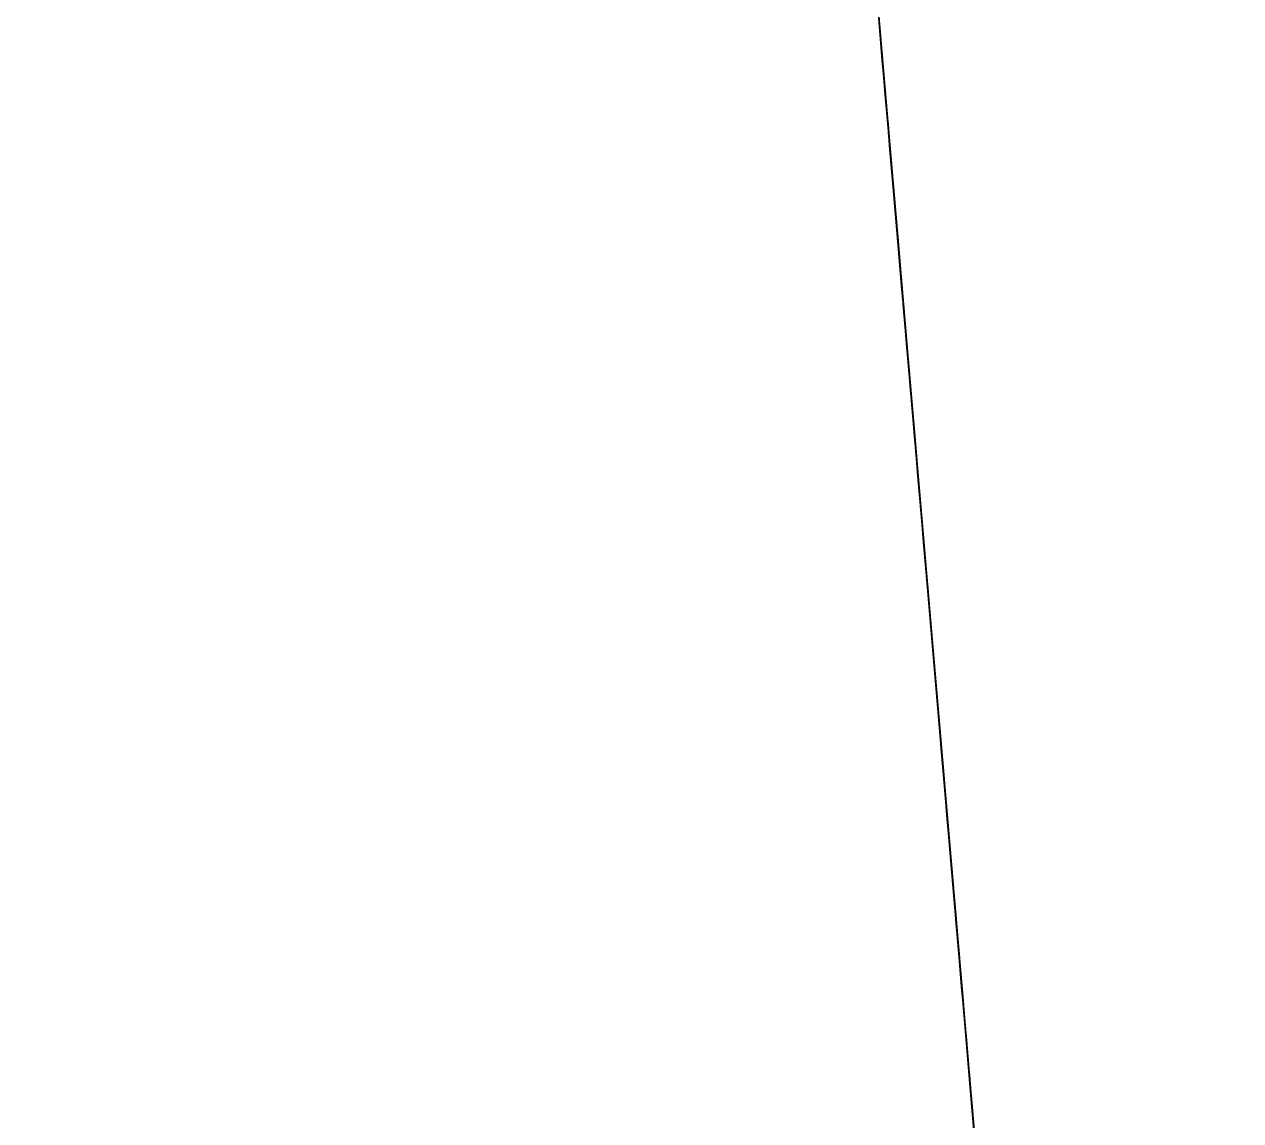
# Model space of a CAD drawing. Header units: millimetres. Extents: x 2645 to 248282, y -52826 to -1714.
# Drawn here: x 3042.8 to 3160.4, y -36610.6 to -36504.7 of the extents above; entities that cross this region are included whole.
import ezdxf

# ---------------------------------------------------------------- set-up
doc = ezdxf.new("R2010")
doc.units = ezdxf.units.MM
doc.header["$MEASUREMENT"] = 0
doc.linetypes.add('CENTER2', pattern=[1.125, 0.75, -0.125, 0.125, -0.125])
for name, color, linetype in [('Elevation Looking North-0', 7, 'Continuous'), ('Elevation Looking North-150-DS-B4-404', 1, 'Continuous'), ('Elevation Looking North-150-SL-B4-095', 14, 'Continuous'), ('Elevation Looking North-150-SL-B4-216', 85, 'Continuous'), ('Elevation Looking North-150-SL-B4-221', 85, 'Continuous'), ('Elevation Looking North-300-CEN-D3-231', 70, 'Continuous'), ('Elevation Looking North-300-CEN-D3-258', 70, 'Continuous'), ('Elevation Looking North-300-FA-D4-256', 50, 'Continuous'), ('Elevation Looking North-50-IW-B4-023', 3, 'Continuous'), ('Elevation Looking North-50-PES-D1-229', 4, 'Continuous'), ('Elevation Looking North-50-PES-D1-243', 4, 'Continuous'), ('Elevation Looking North-A-FLOR', 192, 'Continuous'), ('Elevation Looking North-CENTER', 1, 'CENTER2'), ('Elevation Looking North-PR-STEL-EQIP_DUCTS_CHUTES', 85, 'Continuous'), ('Elevation Looking North-RE', 5, 'Continuous'), ('Elevation Looking North-S-BEAM', 12, 'Continuous'), ('Elevation Looking North-SLUDGE TO STRAIN PRESS INLET', 3, 'Continuous'), ('Elevation Looking North-UCD756', 7, 'Continuous')]:
    doc.layers.add(name, color=color, linetype=linetype)
doc.layers.add('Elevation Looking North-PR-STEL-EQIP-PUMP_1_SEEPEX_BTVE70-24_100-18', color=7, linetype='Continuous', true_color=0x1111d0)

# ---------------------------------------------------------------- blocks, each defined once
blk = doc.blocks.new('*U794')
at = {"layer": 'Elevation Looking North-300-FA-D4-256', "color": 0, "linetype": 'ByBlock', "lineweight": -2}
blk.add_line((3112.62, -36354.51, 23695.26), (3141.2, -36688.37, 23695.26), dxfattribs=at)
blk = doc.blocks.new('*U795')
at = {"layer": 'Elevation Looking North-150-DS-B4-404', "color": 0, "linetype": 'ByBlock', "lineweight": -2}
for p, q in [((3113.1, -36360.17, 23790.91), (3144.08, -36721.94, 23790.91)), ((3113.95, -36370.11, 23959.19), (3144.08, -36721.94, 23959.19))]:
    blk.add_line(p, q, dxfattribs=at)
at = {"layer": 'Elevation Looking North-CENTER'}
blk.add_line((3144.08, -36721.94, 23875.05), (3113.53, -36365.14, 23875.05), dxfattribs=at)
blk = doc.blocks.new('*U796')
at = {"layer": 'Elevation Looking North-150-SL-B4-095', "color": 0, "linetype": 'ByBlock', "lineweight": -2}
for p, q in [((3090.63, -36097.76, 22266.05), (3158.56, -36891.15, 22266.05)), ((3133.14, -36594.19, 22434.32), (3158.56, -36891.15, 22434.32))]:
    blk.add_line(p, q, dxfattribs=at)
at = {"layer": 'Elevation Looking North-CENTER'}
blk.add_line((3158.56, -36891.15, 22350.18), (3133.14, -36594.19, 22350.18), dxfattribs=at)
blk = doc.blocks.new('*U798')
at = {"layer": 'Elevation Looking North-CENTER'}
blk.add_line((3158.56, -36891.15, 23010.48), (3109.72, -36320.68, 23010.48), dxfattribs=at)
at = {"layer": 'Elevation Looking North-RE', "color": 0, "linetype": 'ByBlock', "lineweight": -2}
blk.add_line((3111.37, -36339.92, 22926.34), (3158.56, -36891.15, 22926.34), dxfattribs=at)
blk = doc.blocks.new('*U806')
at = {"layer": 'Elevation Looking North-CENTER'}
blk.add_line((3109.72, -36320.68, 23087.41), (3158.56, -36891.15, 23087.41), dxfattribs=at)
at = {"layer": 'Elevation Looking North-RE', "color": 0, "linetype": 'ByBlock', "lineweight": -2}
for p, q in [((3158.56, -36891.15, 23057.25), (3109.72, -36320.68, 23057.25)), ((3158.56, -36891.15, 23117.57), (3109.72, -36320.68, 23117.57))]:
    blk.add_line(p, q, dxfattribs=at)
blk = doc.blocks.new('*U807')
at = {"layer": 'Elevation Looking North-50-PES-D1-243', "color": 0, "linetype": 'ByBlock', "lineweight": -2}
for p, q in [((3126.61, -36517.96, 25056.77), (3119.51, -36434.97, 25056.77)), ((3131.22, -36571.76, 25056.77), (3130.19, -36559.81, 25056.77))]:
    blk.add_line(p, q, dxfattribs=at)
at = {"layer": 'Elevation Looking North-CENTER'}
blk.add_line((3119.35, -36433.19, 25026.61), (3125.57, -36505.82, 25026.61), dxfattribs=at)
blk = doc.blocks.new('*U809')
at = {"layer": 'Elevation Looking North-CENTER'}
blk.add_line((3111.22, -36338.18, 23418.81), (3158.56, -36891.15, 23418.81), dxfattribs=at)
at = {"layer": 'Elevation Looking North-RE', "color": 0, "linetype": 'ByBlock', "lineweight": -2}
for p, q in [((3158.56, -36891.15, 23388.65), (3111.07, -36336.39, 23388.65)), ((3158.56, -36891.15, 23448.98), (3111.37, -36339.96, 23448.98))]:
    blk.add_line(p, q, dxfattribs=at)
blk = doc.blocks.new('*U813')
at = {"layer": 'Elevation Looking North-A-FLOR', "color": 0, "linetype": 'ByBlock', "lineweight": -2}
for p, q in [((2647.84, -30926.06, 21629.62), (3210.58, -37498.73, 21699.88)), ((3210.58, -37498.73, 21999.88), (2647.84, -30926.06, 21929.62)), ((3090.63, -36097.76, 21984.91), (3158.56, -36891.15, 21993.39))]:
    blk.add_line(p, q, dxfattribs=at)
blk = doc.blocks.new('*U814')
at = {"layer": 'Elevation Looking North-A-FLOR', "color": 0, "linetype": 'ByBlock', "lineweight": -2}
for p, q in [((3090.63, -36097.76, 22000), (3158.56, -36891.15, 22000)), ((3158.56, -36891.15, 21993.53), (3090.63, -36097.76, 21985.05))]:
    blk.add_line(p, q, dxfattribs=at)
blk = doc.blocks.new('*U815')
at = {"layer": 'Elevation Looking North-A-FLOR', "color": 0, "linetype": 'ByBlock', "lineweight": -2}
blk.add_line((3090.63, -36097.76, 22000), (3158.56, -36891.15, 22000), dxfattribs=at)
blk = doc.blocks.new('*U816')
at = {"layer": 'Elevation Looking North-S-BEAM', "color": 0, "linetype": 'ByBlock', "lineweight": -2}
for p, q in [((2647.84, -30926.06, 30027.2), (4471.77, -52229.06, 30027.2)), ((2647.84, -30926.06, 29454.8), (4471.77, -52229.06, 29454.8)), ((2647.84, -30926.06, 30042), (4471.77, -52229.06, 30042)), ((2961.49, -34589.34, 29440), (3456.2, -40367.44, 29440))]:
    blk.add_line(p, q, dxfattribs=at)
blk = doc.blocks.new('*U820')
at = {"layer": 'Elevation Looking North-CENTER'}
blk.add_line((3158.56, -36891.15, 23145.35), (3109.79, -36321.48, 23136.33), dxfattribs=at)
blk = doc.blocks.new('*U830')
at = {"layer": 'Elevation Looking North-50-IW-B4-023', "color": 0, "linetype": 'ByBlock', "lineweight": -2}
for p, q in [((3158.56, -36891.15, 23554.41), (3111.9, -36346.19, 23554.41)), ((3158.56, -36891.15, 23614.73), (3112.21, -36349.75, 23614.73))]:
    blk.add_line(p, q, dxfattribs=at)
at = {"layer": 'Elevation Looking North-CENTER'}
blk.add_line((3112.06, -36347.97, 23584.57), (3158.56, -36891.15, 23584.57), dxfattribs=at)
blk = doc.blocks.new('*U849')
at = {"layer": 'Elevation Looking North-PR-STEL-EQIP-PUMP_1_SEEPEX_BTVE70-24_100-18', "color": 0, "linetype": 'ByBlock', "lineweight": -2}
for p, q in [((3133.14, -36594.19, 22325.8), (3090.63, -36097.76, 22325.8)), ((3133.14, -36594.19, 22313.78), (3090.63, -36097.76, 22313.78)), ((3133.14, -36594.19, 22305.77), (3090.63, -36097.76, 22305.77)), ((3090.63, -36097.76, 22434.95), (3133.14, -36594.19, 22434.95)), ((3133.14, -36594.19, 22454.98), (3090.63, -36097.76, 22454.98)), ((3123.4, -36480.42, 22548.68), (3139.67, -36670.49, 22514.08)), ((3123.54, -36482.07, 22826.63), (3139.85, -36672.54, 22858.95)), ((3133.14, -36594.19, 22313.78), (3133.14, -36594.19, 22325.8)), ((3133.14, -36594.19, 22454.98), (3133.14, -36594.19, 22434.95)), ((3133.14, -36594.19, 22434.95), (3133.14, -36594.19, 22325.8)), ((3133.14, -36594.19, 22313.78), (3133.14, -36594.19, 22305.77))]:
    blk.add_line(p, q, dxfattribs=at)
blk = doc.blocks.new('*U855')
at = {"layer": 'Elevation Looking North-150-SL-B4-221', "color": 0, "linetype": 'ByBlock', "lineweight": -2}
blk.add_line((3114.24, -36373.52, 24016.87), (3147.02, -36756.38, 24016.87), dxfattribs=at)
blk = doc.blocks.new('*U858')
at = {"layer": 'Elevation Looking North-SLUDGE TO STRAIN PRESS INLET', "color": 0, "linetype": 'ByBlock', "lineweight": -2}
blk.add_line((3139.85, -36672.62, 22871.59), (3123.43, -36480.85, 22871.59), dxfattribs=at)
blk = doc.blocks.new('*U866')
at = {"layer": 'Elevation Looking North-S-BEAM', "color": 0, "linetype": 'ByBlock', "lineweight": -2}
for p, q in [((3045.73, -35573.23, 24801.4), (3202.26, -37401.48, 24801.4)), ((3051.17, -35636.85, 24794.4), (3196.81, -37337.86, 24794.4)), ((3051.17, -35636.85, 24989), (3196.81, -37337.86, 24989)), ((3051.17, -35636.85, 24996), (3196.81, -37337.86, 24996))]:
    blk.add_line(p, q, dxfattribs=at)
blk = doc.blocks.new('*U874')
at = {"layer": 'Elevation Looking North-0', "color": 0, "linetype": 'ByBlock', "lineweight": -2}
for p, q in [((3148.03, -36768.15, 25888.36), (3119.77, -36438.08, 25697.1)), ((3138.69, -36659, 26078.1), (3119.77, -36438.08, 25950.09))]:
    blk.add_line(p, q, dxfattribs=at)
blk = doc.blocks.new('*U875')
at = {"layer": 'Elevation Looking North-A-FLOR', "color": 0, "linetype": 'ByBlock', "lineweight": -2}
blk.add_line((3774.49, -44085, 21629.21), (2990.27, -34925.53, 21629.21), dxfattribs=at)
blk = doc.blocks.new('*U886')
at = {"layer": 'Elevation Looking North-UCD756', "color": 0, "linetype": 'ByBlock', "lineweight": -2}
for p, q in [((3131.89, -36579.57, 25370), (3109.71, -36320.51, 25370)), ((3109.71, -36320.51, 25355), (3131.89, -36579.57, 25355)), ((3134.02, -36604.48, 25383), (3111.84, -36345.39, 25383)), ((3135.32, -36619.69, 26745.92), (3120.48, -36446.38, 27176.24)), ((3122.55, -36470.46, 26103), (3134.02, -36604.48, 26103)), ((3122.93, -36474.94, 26108), (3132.74, -36589.53, 26108)), ((3123.07, -36476.58, 27103.74), (3131.74, -36577.87, 26852.22)), ((3123.07, -36476.58, 27103.74), (3131.74, -36577.87, 26852.22)), ((3123.12, -36477.13, 27103.74), (3131.79, -36578.42, 26852.22)), ((3123.15, -36477.5, 27104.11), (3131.82, -36578.8, 26852.6)), ((3130.71, -36565.77, 26884.94), (3130.26, -36560.55, 26897.92)), ((3130.34, -36561.47, 26898.3), (3130.26, -36560.55, 26897.92)), ((3131.23, -36571.92, 26872.34), (3130.34, -36561.47, 26898.3)), ((3131.23, -36571.92, 26872.34), (3130.34, -36561.47, 26898.3)), ((3130.67, -36565.36, 26896.64), (3130.34, -36561.47, 26898.3)), ((3130.52, -36563.62, 25370), (3130.52, -36563.62, 25383)), ((3131.37, -36573.57, 26876.24), (3130.67, -36565.36, 26896.64)), ((3131.37, -36573.57, 26876.24), (3130.67, -36565.36, 26896.64)), ((3131.23, -36571.92, 26872.34), (3131.15, -36571, 26871.96)), ((3131.37, -36573.57, 26876.24), (3131.23, -36571.92, 26872.34)), ((3131.82, -36578.8, 26852.6), (3131.74, -36577.87, 26852.22)), ((3131.89, -36579.57, 25355), (3131.89, -36579.57, 25370)), ((3131.89, -36579.57, 25370), (3133.59, -36599.49, 25370)), ((3133.59, -36599.49, 25355), (3131.89, -36579.57, 25355)), ((3132.74, -36589.53, 26108), (3132.74, -36589.53, 26118)), ((3132.74, -36589.53, 26118), (3133.17, -36594.51, 26118)), ((3133.59, -36599.49, 25355), (3133.59, -36599.49, 25370)), ((3135.72, -36624.4, 26103), (3134.02, -36604.48, 26103)), ((3134.02, -36604.48, 25383), (3135.72, -36624.4, 25383)), ((3134.02, -36604.48, 26053), (3134.02, -36604.48, 26103)), ((3134.02, -36604.48, 26053), (3134.02, -36604.48, 26046.51)), ((3134.02, -36604.48, 25793.51), (3134.02, -36604.48, 25383))]:
    blk.add_line(p, q, dxfattribs=at)
at = {"layer": 'Elevation Looking North-UCD756', "color": 0, "linetype": 'ByBlock', "lineweight": -2, "extrusion": (-0.996355, -0.085306, 0)}
blk.add_arc((36728.39, 26148), 30, 270.0007, 359.9991, dxfattribs=at)
blk = doc.blocks.new('*U888')
at = {"layer": 'Elevation Looking North-CENTER'}
blk.add_line((3158.56, -36891.15, 23731.72), (3112.8, -36356.67, 23731.72), dxfattribs=at)
at = {"layer": 'Elevation Looking North-RE', "color": 0, "linetype": 'ByBlock', "lineweight": -2}
for p, q in [((3112.65, -36354.88, 23701.56), (3158.56, -36891.15, 23701.56)), ((3112.95, -36358.45, 23761.89), (3151.38, -36807.2, 23761.89))]:
    blk.add_line(p, q, dxfattribs=at)
blk = doc.blocks.new('*U891')
at = {"layer": 'Elevation Looking North-150-DS-B4-404', "color": 0, "linetype": 'ByBlock', "lineweight": -2}
blk.add_line((3158.56, -36891.15, 23256.49), (3110.4, -36328.58, 23256.49), dxfattribs=at)
at = {"layer": 'Elevation Looking North-CENTER'}
blk.add_line((3110.82, -36333.56, 23340.63), (3158.56, -36891.15, 23340.63), dxfattribs=at)
blk = doc.blocks.new('*U922')
at = {"layer": 'Elevation Looking North-CENTER'}
blk.add_line((3112.22, -36349.85, 23616.33), (3158.56, -36891.15, 23616.33), dxfattribs=at)
at = {"layer": 'Elevation Looking North-RE', "color": 0, "linetype": 'ByBlock', "lineweight": -2}
blk.add_line((3158.56, -36891.15, 23673.48), (3112.51, -36353.23, 23673.48), dxfattribs=at)
blk = doc.blocks.new('*U923')
at = {"layer": 'Elevation Looking North-150-SL-B4-216', "color": 0, "linetype": 'ByBlock', "lineweight": -2}
for p, q in [((3126.13, -36512.39, 24234.03), (3106.3, -36280.7, 24234.03)), ((3126.14, -36512.41, 24227.91), (3106.3, -36280.7, 24227.91)), ((3121.51, -36458.34, 24237.06), (3125.47, -36504.68, 24237.07)), ((3126.14, -36512.4, 24297.55), (3125.47, -36504.68, 24297.55)), ((3126.14, -36512.41, 24296.12), (3125.47, -36504.68, 24296.12)), ((3126.13, -36512.39, 24289.84), (3125.47, -36504.68, 24289.84)), ((3126.14, -36512.4, 24297.55), (3125.47, -36504.68, 24297.55)), ((3125.47, -36504.68, 24237.07), (3125.47, -36504.68, 24392.09)), ((3125.47, -36504.68, 24366.79), (3134.73, -36612.81, 24366.8)), ((3125.47, -36504.68, 24325.4), (3128.68, -36542.1, 24325.4)), ((3126.13, -36512.39, 24289.84), (3132.92, -36591.6, 24291.8)), ((3126.13, -36512.39, 24296.12), (3131.72, -36577.61, 24301.28)), ((3126.13, -36512.39, 24234.47), (3134.83, -36613.91, 24218.42)), ((3126.13, -36512.39, 24227.98), (3134.83, -36613.91, 24208.43)), ((3126.14, -36512.4, 24297.55), (3126.14, -36512.41, 24296.12)), ((3126.14, -36512.4, 24297.54), (3126.25, -36513.78, 24297.82)), ((3126.24, -36513.56, 24345.75), (3126.24, -36513.56, 24345.59)), ((3126.83, -36520.52, 24333.05), (3126.37, -36515.14, 24338.62)), ((3127.24, -36525.26, 24358.34), (3126.41, -36515.58, 24349.73)), ((3126.56, -36517.37, 24340.82), (3126.41, -36515.58, 24349.62)), ((3126.41, -36515.58, 24349.73), (3126.41, -36515.58, 24349.62)), ((3126.41, -36515.58, 24349.62), (3127.24, -36525.26, 24358.23)), ((3126.66, -36518.58, 24345.43), (3126.66, -36518.58, 24345.3)), ((3126.8, -36520.13, 24345.31), (3126.8, -36520.13, 24344.87)), ((3127.68, -36530.44, 24332.79), (3127.03, -36522.9, 24335.32)), ((3128.29, -36537.54, 24354.23), (3127.24, -36525.26, 24358.34)), ((3127.24, -36525.26, 24358.23), (3128.29, -36537.54, 24354.12)), ((3127.24, -36525.26, 24358.34), (3127.24, -36525.26, 24358.23)), ((3127.72, -36530.86, 24333.17), (3127.68, -36530.44, 24332.79)), ((3128.43, -36539.16, 24346.26), (3128.29, -36537.54, 24354.23)), ((3128.29, -36537.54, 24354.23), (3128.29, -36537.54, 24354.12)), ((3128.29, -36537.54, 24354.12), (3128.42, -36539.13, 24346.28)), ((3128.68, -36542.14, 24345.87), (3128.68, -36542.14, 24345.7)), ((3129.84, -36555.64, 24316.17), (3134.78, -36613.4, 24277.02)), ((3130.58, -36564.29, 24329.02), (3135.54, -36622.27, 24289.71)), ((3131.04, -36569.63, 24325.4), (3132.5, -36586.7, 24325.4)), ((3131.53, -36575.35, 24345.75), (3131.53, -36575.35, 24345.59)), ((3132.53, -36587.05, 24358.34), (3131.7, -36577.37, 24349.73)), ((3131.7, -36577.37, 24349.62), (3131.7, -36577.37, 24349.73)), ((3132.53, -36587.05, 24358.23), (3131.7, -36577.37, 24349.62)), ((3131.7, -36577.37, 24349.62), (3131.92, -36579.96, 24336.9)), ((3131.92, -36579.96, 24336.9), (3132.97, -36592.23, 24332.79)), ((3133.58, -36599.32, 24354.23), (3132.53, -36587.05, 24358.34)), ((3132.53, -36587.05, 24358.23), (3132.53, -36587.05, 24358.34)), ((3133.58, -36599.33, 24354.12), (3132.53, -36587.05, 24358.23)), ((3132.92, -36591.69, 24380.4), (3134.74, -36612.92, 24388)), ((3132.97, -36592.23, 24332.79), (3133.8, -36601.91, 24341.4)), ((3133.8, -36601.91, 24341.51), (3133.58, -36599.32, 24354.23)), ((3133.58, -36599.33, 24354.12), (3133.58, -36599.32, 24354.23)), ((3133.8, -36601.91, 24341.4), (3133.58, -36599.33, 24354.12)), ((3133.61, -36599.68, 24366.8), (3135.19, -36618.12, 24373.4)), ((3133.64, -36600.01, 24164.02), (3134.84, -36614.09, 24153.38)), ((3133.8, -36601.91, 24341.4), (3133.8, -36601.91, 24341.51)), ((3133.83, -36602.32, 24303.23), (3134.83, -36613.91, 24304.15)), ((3133.97, -36603.93, 24345.87), (3133.97, -36603.93, 24345.71)), ((3134.43, -36609.3, 24176.4), (3136.25, -36630.52, 24160.38))]:
    blk.add_line(p, q, dxfattribs=at)
at = {"layer": 'Elevation Looking North-150-SL-B4-216', "color": 0, "linetype": 'ByBlock', "lineweight": -2, "extrusion": (-0.996355, -0.085306, -1.22231e-17)}
blk.add_ellipse((3126.13, -36512.39, 24234.15), major_axis=(0, 0, 6.24), ratio=0.000113, start_param=1.519713, end_param=2.04386, dxfattribs=at)
at = {"layer": 'Elevation Looking North-150-SL-B4-216', "color": 0, "linetype": 'ByBlock', "lineweight": -2, "extrusion": (0.996355, 0.085306, -2.06227e-17)}
blk.add_ellipse((3126.14, -36512.4, 24291.35), major_axis=(0, 0, 6.2), ratio=0.000056, start_param=0, end_param=0.013932, dxfattribs=at)
at = {"layer": 'Elevation Looking North-150-SL-B4-216', "color": 0, "linetype": 'ByBlock', "lineweight": -2, "extrusion": (0.996355, 0.085306, 1.1829e-17)}
blk.add_ellipse((3126.14, -36512.41, 24289.92), major_axis=(0, 0, 6.2), ratio=0.000056, start_param=0.013932, end_param=0.051179, dxfattribs=at)
at = {"layer": 'Elevation Looking North-150-SL-B4-216', "color": 0, "linetype": 'ByBlock', "lineweight": -2, "extrusion": (0.996355, 0.085306, -2.55035e-17)}
blk.add_ellipse((3126.14, -36512.41, 24234.12), major_axis=(0, 0, 6.2), ratio=0.000056, start_param=2.205235, end_param=2.768557, dxfattribs=at)
at = {"layer": 'Elevation Looking North-150-SL-B4-216', "color": 0, "linetype": 'ByBlock', "lineweight": -2, "extrusion": (0.996355, 0.085306, -2.58783e-17)}
blk.add_ellipse((3126.14, -36512.41, 24234.12), major_axis=(0, 0, 6.2), ratio=0.000056, start_param=2.996034, end_param=3.141593, dxfattribs=at)
at = {"layer": 'Elevation Looking North-150-SL-B4-216', "color": 0, "linetype": 'ByBlock', "lineweight": -2, "extrusion": (0.996355, 0.085306, -2.6563e-18)}
blk.add_ellipse((3127.46, -36527.85, 24345.65), major_axis=(-1.22, 14.29, -0.06), ratio=0.999903, start_param=5.788461, end_param=9.428822, dxfattribs=at)
at = {"layer": 'Elevation Looking North-150-SL-B4-216', "color": 0, "linetype": 'ByBlock', "lineweight": -2, "extrusion": (-0.996355, -0.085306, -1.97065e-14)}
blk.add_ellipse((3126.56, -36517.36, 24340.77), major_axis=(0.19, -2.22, 2.16), ratio=0.010049, start_param=1.561146, end_param=5.573749, dxfattribs=at)
at = {"layer": 'Elevation Looking North-150-SL-B4-216', "color": 0, "linetype": 'ByBlock', "lineweight": -2, "extrusion": (0.996355, 0.085306, -4.10089e-15)}
blk.add_ellipse((3126.56, -36517.36, 24340.77), major_axis=(0.14, -1.66, 1.62), ratio=0.010049, start_param=-1.581174539225298, end_param=4.702010767954288, dxfattribs=at)
at = {"layer": 'Elevation Looking North-150-SL-B4-216', "color": 0, "linetype": 'ByBlock', "lineweight": -2, "extrusion": (0.996355, 0.085306, -3.79471e-19)}
blk.add_ellipse((3127.46, -36527.85, 24345.65), major_axis=(-1.22, 14.29, -0.06), ratio=0.999903, start_param=5.317674, end_param=5.71841, dxfattribs=at)
at = {"layer": 'Elevation Looking North-150-SL-B4-216', "color": 0, "linetype": 'ByBlock', "lineweight": -2, "extrusion": (-0.996355, -0.085306, -3.85109e-15)}
blk.add_ellipse((3126.56, -36517.36, 24340.77), major_axis=(0.19, -2.22, 2.16), ratio=0.010049, start_param=0.699747, end_param=1.561146, dxfattribs=at)
at = {"layer": 'Elevation Looking North-150-SL-B4-216', "color": 0, "linetype": 'ByBlock', "lineweight": -2, "extrusion": (-0.996355, -0.085306, 4.11997e-18)}
blk.add_ellipse((3127.46, -36527.85, 24345.34), major_axis=(0.79, -9.27, 0.04), ratio=0.999903, start_param=2.33594, end_param=4.580691, dxfattribs=at)
at = {"layer": 'Elevation Looking North-150-SL-B4-216', "color": 0, "linetype": 'ByBlock', "lineweight": -2, "extrusion": (0.996355, 0.085306, 1.73472e-18)}
blk.add_ellipse((3127.46, -36527.85, 24345.47), major_axis=(-0.79, 9.27, -0.04), ratio=0.999903, start_param=6.283185, end_param=7.088838, dxfattribs=at)
at = {"layer": 'Elevation Looking North-150-SL-B4-216', "color": 0, "linetype": 'ByBlock', "lineweight": -2, "extrusion": (0.996355, 0.085306, -5.42101e-20)}
blk.add_ellipse((3127.46, -36527.85, 24344.9), major_axis=(-0.66, 7.72, -0.03), ratio=0.999903, start_param=6.283185, end_param=8.611642, dxfattribs=at)
blk.add_ellipse((3127.46, -36527.85, 24344.9), major_axis=(-0.66, 7.72, -0.03), ratio=0.999903, start_param=6.283185, end_param=8.611642, dxfattribs=at)
at = {"layer": 'Elevation Looking North-150-SL-B4-216', "color": 0, "linetype": 'ByBlock', "lineweight": -2, "extrusion": (0.996355, 0.085306, -1.68051e-18)}
blk.add_ellipse((3127.46, -36527.85, 24345.34), major_axis=(-0.66, 7.72, -0.03), ratio=0.999903, start_param=6.283185, end_param=7.088838, dxfattribs=at)
at = {"layer": 'Elevation Looking North-150-SL-B4-216', "color": 0, "linetype": 'ByBlock', "lineweight": -2, "extrusion": (0.996355, 0.085306, -1.57209e-18)}
blk.add_ellipse((3127.46, -36527.85, 24344.9), major_axis=(-0.66, 7.72, -0.03), ratio=0.999903, start_param=6.287229, end_param=8.611642, dxfattribs=at)
blk.add_ellipse((3127.46, -36527.85, 24344.9), major_axis=(-0.66, 7.72, -0.03), ratio=0.999903, start_param=6.287229, end_param=8.611642, dxfattribs=at)
at = {"layer": 'Elevation Looking North-150-SL-B4-216', "color": 0, "linetype": 'ByBlock', "lineweight": -2, "extrusion": (0.996355, 0.085306, -1.19262e-18)}
blk.add_ellipse((3127.46, -36527.85, 24344.9), major_axis=(-0.66, 7.72, -0.03), ratio=0.999903, start_param=6.283185, end_param=6.287229, dxfattribs=at)
at = {"layer": 'Elevation Looking North-150-SL-B4-216', "color": 0, "linetype": 'ByBlock', "lineweight": -2, "extrusion": (0.996355, 0.085306, 1.46367e-18)}
blk.add_ellipse((3127.46, -36527.85, 24344.9), major_axis=(-0.66, 7.72, -0.03), ratio=0.999903, start_param=6.283185, end_param=6.287229, dxfattribs=at)
at = {"layer": 'Elevation Looking North-150-SL-B4-216', "color": 0, "linetype": 'ByBlock', "lineweight": -2, "extrusion": (0.996355, 0.085306, 8.25728e-15)}
blk.add_ellipse((3127.02, -36522.74, 24335.2), major_axis=(0.19, -2.22, 2.16), ratio=0.010049, start_param=0.77201, end_param=3.141593, dxfattribs=at)
at = {"layer": 'Elevation Looking North-150-SL-B4-216', "color": 0, "linetype": 'ByBlock', "lineweight": -2, "extrusion": (0.996355, 0.085306, -1.24683e-18)}
blk.add_ellipse((3127.46, -36527.85, 24345.65), major_axis=(-1.22, 14.29, -0.06), ratio=0.999903, start_param=4.389449, end_param=5.239333, dxfattribs=at)
at = {"layer": 'Elevation Looking North-150-SL-B4-216', "color": 0, "linetype": 'ByBlock', "lineweight": -2, "extrusion": (0.996355, 0.085306, -9.75782e-19)}
blk.add_ellipse((3127.46, -36527.85, 24345.47), major_axis=(-0.79, 9.27, -0.04), ratio=0.999903, start_param=0.805653, end_param=2.878924, dxfattribs=at)
at = {"layer": 'Elevation Looking North-150-SL-B4-216', "color": 0, "linetype": 'ByBlock', "lineweight": -2, "extrusion": (-0.996355, -0.085306, 1.13841e-18)}
blk.add_ellipse((3127.46, -36527.85, 24345.34), major_axis=(0.79, -9.27, 0.04), ratio=0.999903, start_param=0.280699, end_param=2.33594, dxfattribs=at)
at = {"layer": 'Elevation Looking North-150-SL-B4-216', "color": 0, "linetype": 'ByBlock', "lineweight": -2, "extrusion": (0.996355, 0.085306, 1.0842e-19)}
blk.add_ellipse((3127.46, -36527.85, 24345.34), major_axis=(-0.66, 7.72, -0.03), ratio=0.999903, start_param=0.805653, end_param=2.534411, dxfattribs=at)
at = {"layer": 'Elevation Looking North-150-SL-B4-216', "color": 0, "linetype": 'ByBlock', "lineweight": -2, "extrusion": (-0.996355, -0.085306, 1.6263e-18)}
blk.add_ellipse((3127.46, -36527.85, 24345.88), major_axis=(1.22, -14.29, 0.06), ratio=0.999903, start_param=1.340775, end_param=1.792729, dxfattribs=at)
at = {"layer": 'Elevation Looking North-150-SL-B4-216', "color": 0, "linetype": 'ByBlock', "lineweight": -2, "extrusion": (0.996355, 0.085306, -4.2826e-18)}
blk.add_ellipse((3127.46, -36527.85, 24345.65), major_axis=(-1.22, 14.29, -0.06), ratio=0.999903, start_param=3.145637, end_param=3.244423, dxfattribs=at)
at = {"layer": 'Elevation Looking North-150-SL-B4-216', "color": 0, "linetype": 'ByBlock', "lineweight": -2, "extrusion": (-0.996355, -0.085306, -5.2805e-15)}
blk.add_ellipse((3130.21, -36559.97, 24322.59), major_axis=(0.37, -4.32, 6.42), ratio=0.011304, start_param=3.141593, end_param=4.106714, dxfattribs=at)
at = {"layer": 'Elevation Looking North-150-SL-B4-216', "color": 0, "linetype": 'ByBlock', "lineweight": -2, "extrusion": (-0.996355, -0.085306, -1.04083e-15)}
blk.add_ellipse((3130.21, -36559.97, 24322.59), major_axis=(0.37, -4.32, 6.42), ratio=0.011304, start_param=3.141593, end_param=6.271672, dxfattribs=at)
at = {"layer": 'Elevation Looking North-150-SL-B4-216', "color": 0, "linetype": 'ByBlock', "lineweight": -2, "extrusion": (-0.996355, -0.085306, -4.47559e-15)}
blk.add_ellipse((3130.21, -36559.97, 24322.59), major_axis=(0.37, -4.32, 6.42), ratio=0.011304, start_param=3.141593, end_param=4.106714, dxfattribs=at)
at = {"layer": 'Elevation Looking North-150-SL-B4-216', "color": 0, "linetype": 'ByBlock', "lineweight": -2, "extrusion": (-0.996355, -0.085306, -9.20097e-15)}
blk.add_ellipse((3130.21, -36559.97, 24322.59), major_axis=(0.37, -4.32, 6.42), ratio=0.011304, start_param=4.106714, end_param=6.283185, dxfattribs=at)
blk.add_ellipse((3130.21, -36559.97, 24322.59), major_axis=(0.37, -4.32, 6.42), ratio=0.011304, start_param=4.106714, end_param=6.283185, dxfattribs=at)
at = {"layer": 'Elevation Looking North-150-SL-B4-216', "color": 0, "linetype": 'ByBlock', "lineweight": -2, "extrusion": (-0.996355, -0.085306, -9.99201e-16)}
blk.add_ellipse((3130.21, -36559.97, 24322.59), major_axis=(0.37, -4.32, 6.42), ratio=0.011304, start_param=-0.011513, end_param=0, dxfattribs=at)
at = {"layer": 'Elevation Looking North-150-SL-B4-216', "color": 0, "linetype": 'ByBlock', "lineweight": -2, "extrusion": (0.996355, 0.085306, -1.0842e-18)}
blk.add_ellipse((3132.75, -36589.64, 24345.65), major_axis=(-1.22, 14.29, -0.06), ratio=0.999903, start_param=0.004058, end_param=6.287243, dxfattribs=at)
at = {"layer": 'Elevation Looking North-150-SL-B4-216', "color": 0, "linetype": 'ByBlock', "lineweight": -2, "extrusion": (-0.996355, -0.085306, 1.57209e-18)}
blk.add_ellipse((3132.75, -36589.64, 24345.89), major_axis=(1.22, -14.29, 0.06), ratio=0.999903, start_param=1.340775, end_param=1.792729, dxfattribs=at)
at = {"layer": 'Elevation Looking North-150-SL-B4-216', "color": 0, "linetype": 'ByBlock', "lineweight": -2, "extrusion": (0.996355, 0.085306, 8.32667e-17)}
blk.add_ellipse((3133.15, -36594.29, 24373.09), major_axis=(-0.22, 2.6, 7.3), ratio=0.475254, start_param=3.86319, end_param=6.269402, dxfattribs=at)
at = {"layer": 'Elevation Looking North-150-SL-B4-216', "color": 0, "linetype": 'ByBlock', "lineweight": -2, "extrusion": (0.996355, 0.085306, 2.77556e-17)}
blk.add_ellipse((3133.15, -36594.29, 24373.09), major_axis=(-0.22, 2.6, 7.3), ratio=0.475254, start_param=3.86319, end_param=6.268287, dxfattribs=at)
at = {"layer": 'Elevation Looking North-150-SL-B4-216', "color": 0, "linetype": 'ByBlock', "lineweight": -2, "extrusion": (0.996355, 0.085306, 4.85723e-17)}
blk.add_ellipse((3133.15, -36594.29, 24373.09), major_axis=(-0.22, 2.6, 7.3), ratio=0.475254, start_param=3.86319, end_param=6.269402, dxfattribs=at)
at = {"layer": 'Elevation Looking North-150-SL-B4-216', "color": 0, "linetype": 'ByBlock', "lineweight": -2, "extrusion": (0.996355, 0.085306, 1.45717e-16)}
blk.add_ellipse((3133.15, -36594.29, 24373.09), major_axis=(-0.22, 2.6, 7.3), ratio=0.475254, start_param=-0.013783, end_param=0, dxfattribs=at)
at = {"layer": 'Elevation Looking North-150-SL-B4-216', "color": 0, "linetype": 'ByBlock', "lineweight": -2, "extrusion": (0.996355, 0.085306, 5.20417e-17)}
blk.add_ellipse((3133.15, -36594.29, 24373.09), major_axis=(-0.22, 2.6, 7.3), ratio=0.475254, start_param=-0.014898, end_param=0, dxfattribs=at)
at = {"layer": 'Elevation Looking North-150-SL-B4-216', "color": 0, "linetype": 'ByBlock', "lineweight": -2, "extrusion": (0.996355, 0.085306, 3.81639e-17)}
blk.add_ellipse((3133.15, -36594.29, 24373.09), major_axis=(-0.22, 2.6, 7.3), ratio=0.475254, start_param=-0.013783, end_param=0, dxfattribs=at)
at = {"layer": 'Elevation Looking North-150-SL-B4-216', "color": 0, "linetype": 'ByBlock', "lineweight": -2, "extrusion": (0.996355, 0.085306, -5.55112e-17)}
blk.add_ellipse((3134.03, -36604.65, 24170.21), major_axis=(0.4, -4.64, 6.19), ratio=0.713498, start_param=3.141593, end_param=6.283185, dxfattribs=at)
at = {"layer": 'Elevation Looking North-150-SL-B4-216', "color": 0, "linetype": 'ByBlock', "lineweight": -2, "extrusion": (0.996355, 0.085306, -4.85723e-17)}
blk.add_ellipse((3134.03, -36604.65, 24170.21), major_axis=(0.4, -4.64, 6.19), ratio=0.713498, start_param=3.141593, end_param=6.267209, dxfattribs=at)
at = {"layer": 'Elevation Looking North-150-SL-B4-216', "color": 0, "linetype": 'ByBlock', "lineweight": -2, "extrusion": (0.996355, 0.085306, -9.71445e-17)}
for start_param, end_param in [(3.141593, 6.283185), (-0.015977, 0)]:
    blk.add_ellipse((3134.03, -36604.65, 24170.21), major_axis=(0.4, -4.64, 6.19), ratio=0.713498, start_param=start_param, end_param=end_param, dxfattribs=at)
at = {"layer": 'Elevation Looking North-150-SL-B4-216', "color": 0, "linetype": 'ByBlock', "lineweight": -2}
for points, knots in [([(3134.83, -36613.92, 24183.7), (3134.57, -36610.89, 24185.04), (3134.31, -36607.85, 24186.38), (3133.27, -36595.72, 24191.74), (3132.49, -36586.61, 24195.77), (3130.88, -36567.79, 24204.09), (3130.04, -36558.06, 24208.39), (3128.81, -36543.63, 24214.77), (3128.4, -36538.9, 24216.86), (3127.64, -36530.01, 24220.79), (3127.27, -36525.59, 24222.73), (3126.89, -36521.22, 24224.65), (3126.83, -36520.55, 24224.94), (3126.72, -36519.22, 24225.52), (3126.66, -36518.58, 24225.8), (3126.58, -36517.56, 24226.24), (3126.54, -36517.16, 24226.41), (3126.48, -36516.43, 24226.72), (3126.45, -36516.13, 24226.85), (3126.41, -36515.56, 24227.08), (3126.39, -36515.32, 24227.18), (3126.35, -36514.85, 24227.36), (3126.33, -36514.66, 24227.43), (3126.3, -36514.27, 24227.57), (3126.28, -36514.12, 24227.62), (3126.26, -36513.86, 24227.7), (3126.25, -36513.76, 24227.72), (3126.25, -36513.68, 24227.73)], [0, 0, 0, 0, 10.000001, 10.000001, 40.000088, 40.000088, 72.070524, 72.070524, 87.674466, 87.674466, 101.701051, 101.701051, 104.405916, 104.405916, 107.652323, 107.652323, 110.754824, 110.754824, 114.336645, 114.336645, 118.965278, 118.965278, 125.34612, 125.34612, 134.588503, 134.588503, 145.380836, 145.380836, 145.380836, 145.380836]), ([(3126.25, -36513.78, 24297.82), (3126.26, -36513.85, 24297.83), (3126.27, -36513.95, 24297.85), (3126.3, -36514.36, 24297.97), (3126.32, -36514.56, 24298.02), (3126.48, -36516.43, 24298.79), (3126.51, -36516.82, 24298.95), (3126.61, -36517.91, 24299.41), (3126.67, -36518.64, 24299.73), (3126.81, -36520.23, 24300.42), (3126.87, -36521.03, 24300.77), (3127.02, -36522.7, 24301.5), (3127.09, -36523.58, 24301.88), (3127.26, -36525.55, 24302.75), (3127.36, -36526.66, 24303.24), (3127.58, -36529.24, 24304.37), (3127.7, -36530.73, 24305.03), (3128.01, -36534.29, 24306.6), (3128.19, -36536.38, 24307.52), (3128.63, -36541.52, 24309.79), (3128.89, -36544.57, 24311.14), (3129.38, -36550.34, 24313.69), (3129.62, -36553.06, 24314.88), (3129.85, -36555.77, 24316.08)], [0, 0, 0, 0, 10.000342, 10.000342, 30.67523, 30.67523, 34.91305, 34.91305, 39.300494, 39.300494, 42.597993, 42.597993, 45.789796, 45.789796, 49.599269, 49.599269, 54.588634, 54.588634, 61.522936, 61.522936, 71.628276, 71.628276, 80.589215, 80.589215, 80.589215, 80.589215]), ([(3126.8, -36520.13, 24344.87), (3126.8, -36520.13, 24344.05), (3126.81, -36520.26, 24343.41), (3126.84, -36520.6, 24342.13), (3126.86, -36520.83, 24341.65), (3126.9, -36521.32, 24340.72), (3126.92, -36521.54, 24340.42), (3126.95, -36521.92, 24339.93), (3126.96, -36522.06, 24339.76), (3126.99, -36522.33, 24339.47), (3127, -36522.44, 24339.36), (3127.02, -36522.7, 24339.11), (3127.03, -36522.81, 24339.01), (3127.06, -36523.2, 24338.67), (3127.08, -36523.38, 24338.53), (3127.16, -36524.4, 24337.74), (3127.26, -36525.49, 24336.95), (3127.53, -36528.69, 24334.68), (3127.71, -36530.75, 24333.24), (3128.12, -36535.6, 24329.87), (3128.36, -36538.39, 24327.95), (3128.88, -36544.44, 24323.8), (3129.16, -36547.7, 24321.57), (3129.57, -36552.56, 24318.26), (3129.71, -36554.1, 24317.22), (3129.84, -36555.64, 24316.17)], [1.649433, 1.649433, 1.649433, 1.649433, 1.654812, 1.654812, 1.663064, 1.663064, 1.675623, 1.675623, 1.689574, 1.689574, 1.706867, 1.706867, 1.736288, 1.736288, 1.820059, 1.820059, 2.13491, 2.13491, 2.449761, 2.449761, 2.764612, 2.764612, 3.079463, 3.079463, 3.223688, 3.223688, 3.223688, 3.223688]), ([(3127.9, -36532.96, 24350.7), (3127.9, -36532.96, 24350.7), (3127.9, -36533.04, 24350.63), (3127.94, -36533.51, 24350.28), (3128, -36534.17, 24349.79), (3128.18, -36536.31, 24348.26), (3128.33, -36538.03, 24347.05), (3128.7, -36542.31, 24344.06), (3128.92, -36544.91, 24342.27), (3129.41, -36550.65, 24338.32), (3129.68, -36553.79, 24336.16), (3130.16, -36559.43, 24332.32), (3130.37, -36561.86, 24330.67), (3130.58, -36564.29, 24329.02)], [1.773523, 1.773523, 1.773523, 1.773523, 1.851215, 1.851215, 2.064132, 2.064132, 2.365586, 2.365586, 2.680437, 2.680437, 2.995288, 2.995288, 3.223688, 3.223688, 3.223688, 3.223688]), ([(3129.82, -36555.39, 24366.79), (3129.96, -36557.06, 24367.45), (3130.11, -36558.81, 24368.13), (3130.48, -36563.1, 24369.78), (3130.7, -36565.68, 24370.77), (3131.15, -36570.95, 24372.77), (3131.38, -36573.64, 24373.78), (3131.84, -36578.98, 24375.77), (3132.06, -36581.64, 24376.75), (3132.51, -36586.81, 24378.64), (3132.72, -36589.32, 24379.55), (3132.92, -36591.69, 24380.4)], [5.653679, 5.653679, 5.653679, 5.653679, 5.815701, 5.815701, 6.036393, 6.036393, 6.257084, 6.257084, 6.477775, 6.477775, 6.698467, 6.698467, 6.698467, 6.698467]), ([(3132.16, -36582.76, 24197.47), (3132.2, -36583.26, 24194.11), (3132.27, -36584, 24190.81), (3132.43, -36585.95, 24184.39), (3132.54, -36587.17, 24181.28), (3132.79, -36590.07, 24175.46), (3132.93, -36591.74, 24172.77), (3133.25, -36595.54, 24167.93), (3133.44, -36597.66, 24165.79), (3133.64, -36600.01, 24164.02)], [1.7440999, 1.7440999, 1.7440999, 1.7440999, 1.9799137, 1.9799137, 2.2219399, 2.2219399, 2.4639661, 2.4639661, 2.7059923, 2.7059923, 2.7059923, 2.7059923]), ([(3133.69, -36600.6, 24189.59), (3133.73, -36601.15, 24188.07), (3133.79, -36601.77, 24186.64), (3133.93, -36603.46, 24183.25), (3134.03, -36604.6, 24181.44), (3134.23, -36606.95, 24178.45), (3134.33, -36608.15, 24177.27), (3134.43, -36609.3, 24176.4)], [2.0658224, 2.0658224, 2.0658224, 2.0658224, 2.2219399, 2.2219399, 2.4639661, 2.4639661, 2.7059923, 2.7059923, 2.7059923, 2.7059923])]:
    blk.add_open_spline(points, degree=3, knots=knots, dxfattribs=at)
blk.add_open_spline([(3131.28, -36572.48, 24323.47), (3131.4, -36573.94, 24324.11), (3131.53, -36575.4, 24324.76), (3131.65, -36576.86, 24325.4)], degree=3, dxfattribs=at)
blk = doc.blocks.new('*U924')
at = {"layer": 'Elevation Looking North-CENTER'}
blk.add_line((3208.31, -37472.16, 24123.22), (3088.71, -36075.34, 24123.22), dxfattribs=at)
at = {"layer": 'Elevation Looking North-RE', "color": 0, "linetype": 'ByBlock', "lineweight": -2}
for p, q in [((3088.7, -36075.19, 24153.38), (3208.31, -37472.16, 24153.38)), ((3088.7, -36075.19, 24093.06), (3208.31, -37472.16, 24093.06))]:
    blk.add_line(p, q, dxfattribs=at)
blk = doc.blocks.new('*U928')
at = {"layer": 'Elevation Looking North-150-DS-B4-404', "color": 0, "linetype": 'ByBlock', "lineweight": -2}
for p, q in [((3128.32, -36537.89, 25020.07), (3128.32, -36537.89, 24996)), ((3128.32, -36537.89, 25074.54), (3128.32, -36537.89, 25040.91)), ((3128.32, -36537.89, 25074.54), (3130.19, -36559.81, 25074.54)), ((3130.19, -36559.81, 25044.37), (3130.19, -36559.81, 25074.54)), ((3130.19, -36559.81, 24996), (3130.19, -36559.81, 25024.34)), ((3130.19, -36559.81, 25018.54), (3130.28, -36560.8, 25018.54)), ((3130.28, -36560.8, 25024.4), (3130.28, -36560.8, 24996)), ((3131.13, -36570.77, 25018.54), (3131.22, -36571.76, 25018.54)), ((3131.13, -36570.77, 25024.4), (3131.13, -36570.77, 24996)), ((3131.22, -36571.76, 25024.34), (3131.22, -36571.76, 24996)), ((3131.22, -36571.76, 25074.54), (3131.22, -36571.76, 25044.37)), ((3131.22, -36571.76, 25074.54), (3133.09, -36593.68, 25074.54)), ((3133.09, -36593.68, 25040.91), (3133.09, -36593.68, 25074.54)), ((3133.09, -36593.68, 24996), (3133.09, -36593.68, 25020.07))]:
    blk.add_line(p, q, dxfattribs=at)
at = {"layer": 'Elevation Looking North-150-DS-B4-404', "color": 0, "linetype": 'ByBlock', "lineweight": -2, "extrusion": (0.996355, 0.085306, -2.71781e-29)}
blk.add_arc((-36699.56, 24934.54), 110, 33.9698, 146.0302, dxfattribs=at)
at = {"layer": 'Elevation Looking North-150-DS-B4-404', "color": 0, "linetype": 'ByBlock', "lineweight": -2, "extrusion": (-0.996355, -0.085306, 0)}
for start, end in [(92.9121, 136.9275), (43.0725, 87.0879)]:
    blk.add_arc((36699.56, 24934.54), 90, start, end, dxfattribs=at)
blk = doc.blocks.new('*U929')
at = {"layer": 'Elevation Looking North-PR-STEL-EQIP_DUCTS_CHUTES', "color": 0, "linetype": 'ByBlock', "lineweight": -2}
for p, q in [((3122.52, -36470.13, 25018.69), (3122.52, -36470.13, 24996)), ((3122.52, -36470.13, 25018.69), (3125.23, -36501.87, 25023.9)), ((3126.61, -36517.96, 25010.67), (3126.61, -36517.96, 24996)), ((3126.61, -36517.96, 25074.54), (3126.61, -36517.96, 25033.51)), ((3128.06, -36534.9, 25074.54), (3126.61, -36517.96, 25074.54)), ((3128.06, -36534.9, 25040.08), (3128.06, -36534.9, 25074.54)), ((3128.06, -36534.9, 24996), (3128.06, -36534.9, 25019.03))]:
    blk.add_line(p, q, dxfattribs=at)
blk = doc.blocks.new('*U930')
at = {"layer": 'Elevation Looking North-150-DS-B4-404', "color": 0, "linetype": 'ByBlock', "lineweight": -2}
for p, q in [((3128.06, -36534.9, 25019.03), (3128.06, -36534.9, 24996)), ((3128.06, -36534.9, 25074.54), (3128.06, -36534.9, 25040.08)), ((3128.32, -36537.89, 25074.54), (3128.06, -36534.9, 25074.54)), ((3128.32, -36537.89, 25040.91), (3128.32, -36537.89, 25074.54)), ((3128.32, -36537.89, 24996), (3128.32, -36537.89, 25020.07))]:
    blk.add_line(p, q, dxfattribs=at)
blk = doc.blocks.new('*U931')
at = {"layer": 'Elevation Looking North-150-DS-B4-404', "color": 0, "linetype": 'ByBlock', "lineweight": -2}
for p, q in [((3133.09, -36593.68, 25020.07), (3133.09, -36593.68, 24996)), ((3133.09, -36593.68, 25074.54), (3133.09, -36593.68, 25040.91)), ((3133.09, -36593.68, 25074.54), (3133.35, -36596.67, 25074.54)), ((3133.35, -36596.67, 25040.08), (3133.35, -36596.67, 25074.54)), ((3133.35, -36596.67, 24996), (3133.35, -36596.67, 25019.03))]:
    blk.add_line(p, q, dxfattribs=at)
blk = doc.blocks.new('*U932')
at = {"layer": 'Elevation Looking North-150-DS-B4-404', "color": 0, "linetype": 'ByBlock', "lineweight": -2}
for p, q in [((3133.35, -36596.67, 25019.03), (3133.35, -36596.67, 24996)), ((3133.35, -36596.67, 25074.54), (3133.35, -36596.67, 25040.08)), ((3133.35, -36596.67, 25074.54), (3134.8, -36613.61, 25074.54)), ((3134.8, -36613.61, 25033.51), (3134.8, -36613.61, 25074.54)), ((3134.8, -36613.61, 24996), (3134.8, -36613.61, 25010.67)), ((3138.9, -36661.43, 25018.69), (3136.18, -36629.7, 25023.9)), ((3138.9, -36661.43, 24996), (3138.9, -36661.43, 25018.69))]:
    blk.add_line(p, q, dxfattribs=at)
blk = doc.blocks.new('*U1006')
at = {"layer": 'Elevation Looking North-CENTER'}
blk.add_line((3119.35, -36433.19, 25026.61), (3125.57, -36505.82, 25026.61), dxfattribs=at)
blk = doc.blocks.new('*U927')
at = {"layer": 'Elevation Looking North-300-CEN-D3-231', "color": 0, "linetype": 'ByBlock', "lineweight": -2}
for p, q in [((3140.64, -36681.82, 24502.44), (3106.48, -36282.85, 24502.44)), ((3132.65, -36588.51, 24178.59), (3120.05, -36441.35, 24178.59)), ((3136.82, -36637.14, 24178.59), (3134.23, -36606.92, 24178.59))]:
    blk.add_line(p, q, dxfattribs=at)
blk = doc.blocks.new('*U1426')
at = {"layer": 'Elevation Looking North-300-CEN-D3-231'}
blk.add_blockref('*U927', (0, 0), dxfattribs=at)

msp = doc.modelspace()

# ---------------------------------------------------------------- block references
at = {"layer": 'Elevation Looking North-0'}
msp.add_blockref('*U874', (0, 0), dxfattribs=at)
at = {"layer": 'Elevation Looking North-150-DS-B4-404'}
for name in ['*U795', '*U891', '*U928', '*U930', '*U931', '*U932']:
    msp.add_blockref(name, (0, 0), dxfattribs=at)
at = {"layer": 'Elevation Looking North-150-SL-B4-095'}
msp.add_blockref('*U796', (0, 0), dxfattribs=at)
at = {"layer": 'Elevation Looking North-150-SL-B4-216'}
msp.add_blockref('*U923', (0, 0), dxfattribs=at)
at = {"layer": 'Elevation Looking North-150-SL-B4-221'}
msp.add_blockref('*U855', (0, 0), dxfattribs=at)
at = {"layer": 'Elevation Looking North-300-CEN-D3-231'}
msp.add_blockref('*U1426', (0, 0), dxfattribs=at)
at = {"layer": 'Elevation Looking North-300-CEN-D3-258'}
msp.add_blockref('*U820', (0, 0), dxfattribs=at)
at = {"layer": 'Elevation Looking North-300-FA-D4-256'}
msp.add_blockref('*U794', (0, 0), dxfattribs=at)
at = {"layer": 'Elevation Looking North-50-IW-B4-023'}
msp.add_blockref('*U830', (0, 0), dxfattribs=at)
at = {"layer": 'Elevation Looking North-50-PES-D1-229'}
msp.add_blockref('*U1006', (0, 0), dxfattribs=at)
at = {"layer": 'Elevation Looking North-50-PES-D1-243'}
msp.add_blockref('*U807', (0, 0), dxfattribs=at)
at = {"layer": 'Elevation Looking North-A-FLOR'}
for name in ['*U813', '*U814', '*U815', '*U875']:
    msp.add_blockref(name, (0, 0), dxfattribs=at)
at = {"layer": 'Elevation Looking North-PR-STEL-EQIP-PUMP_1_SEEPEX_BTVE70-24_100-18'}
msp.add_blockref('*U849', (0, 0), dxfattribs=at)
at = {"layer": 'Elevation Looking North-PR-STEL-EQIP_DUCTS_CHUTES'}
msp.add_blockref('*U929', (0, 0), dxfattribs=at)
at = {"layer": 'Elevation Looking North-RE'}
for name in ['*U798', '*U806', '*U809', '*U888', '*U924', '*U922']:
    msp.add_blockref(name, (0, 0), dxfattribs=at)
at = {"layer": 'Elevation Looking North-S-BEAM'}
for name in ['*U816', '*U866']:
    msp.add_blockref(name, (0, 0), dxfattribs=at)
at = {"layer": 'Elevation Looking North-SLUDGE TO STRAIN PRESS INLET'}
msp.add_blockref('*U858', (0, 0), dxfattribs=at)
at = {"layer": 'Elevation Looking North-UCD756'}
msp.add_blockref('*U886', (0, 0), dxfattribs=at)

doc.saveas('drawing.dxf')
